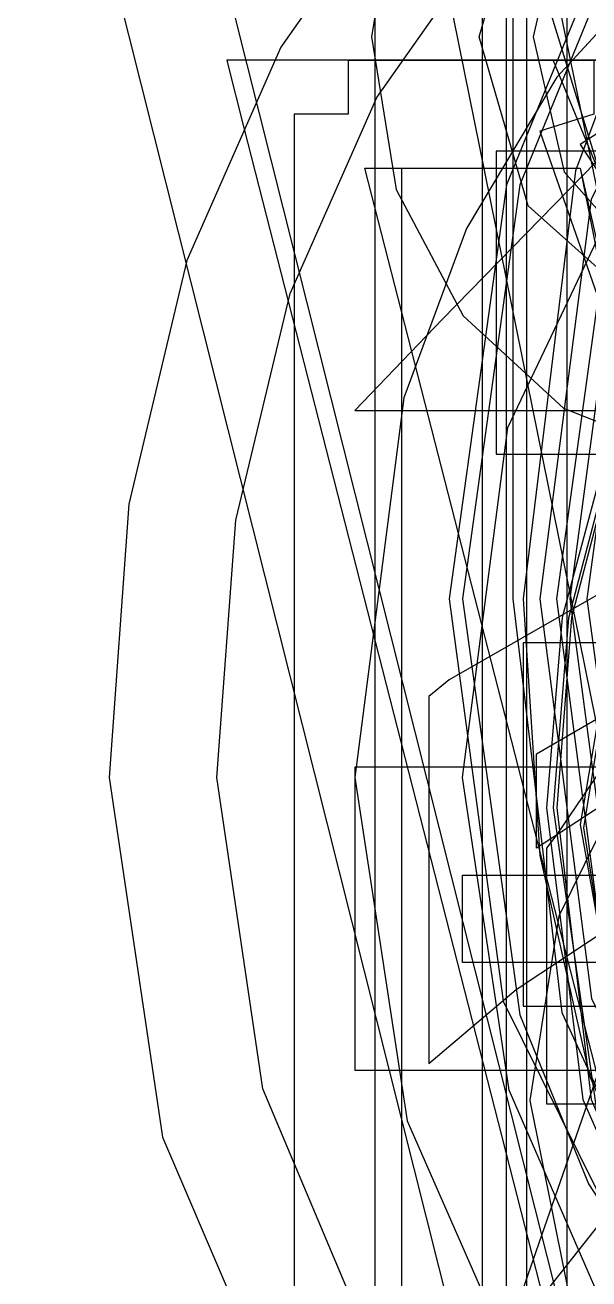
# Model space of a CAD drawing. Extents: x -3.32 to 3.32, y -1.71 to 5.73.
# Drawn here: x -3.316 to -1.838, y 0.781 to 4.067 of the extents above; entities that cross this region are included whole.
import ezdxf

# ---------------------------------------------------------------- set-up
doc = ezdxf.new("R2010")
doc.units = 0
doc.layers.get('0').update_dxf_attribs({"linetype": 'CONTINUOUS'})
for name, color, linetype in [('#', 7, 'CONTINUOUS'), ('%', 7, 'CONTINUOUS'), ('&', 7, 'CONTINUOUS'), ('+', 7, 'CONTINUOUS'), ('4', 7, 'CONTINUOUS'), ('@', 7, 'CONTINUOUS'), ('^', 7, 'CONTINUOUS'), ('A', 7, 'CONTINUOUS'), ('C', 7, 'CONTINUOUS'), ('D', 7, 'CONTINUOUS'), ('d_', 7, 'CONTINUOUS'), ('e_', 7, 'CONTINUOUS'), ('G', 7, 'CONTINUOUS'), ('g_', 7, 'CONTINUOUS'), ('H', 7, 'CONTINUOUS'), ('M', 7, 'CONTINUOUS'), ('m_', 7, 'CONTINUOUS'), ('N', 7, 'CONTINUOUS'), ('O', 7, 'CONTINUOUS'), ('o_', 7, 'CONTINUOUS'), ('Q', 7, 'CONTINUOUS'), ('q_', 7, 'CONTINUOUS'), ('U', 7, 'CONTINUOUS'), ('V', 7, 'CONTINUOUS'), ('v_', 7, 'CONTINUOUS'), ('W', 7, 'CONTINUOUS'), ('w_', 7, 'CONTINUOUS'), ('x_', 7, 'CONTINUOUS'), ('y_', 7, 'CONTINUOUS'), ('~', 7, 'CONTINUOUS')]:
    doc.layers.add(name, color=color, linetype=linetype)

msp = doc.modelspace()

# ---------------------------------------------------------------- linework, layer by layer
at = {"layer": '#', "color": 7}
for points in [[(-0.520347, 5.102861), (-0.546806, 4.997028), (-0.855486, 3.735833), (-1.940278, 3.735833), (-2.081389, 3.735833), (-2.081389, 3.594722), (-2.081389, 3.083194), (-2.081389, 2.942083), (-1.940278, 2.942083), (-1.058333, 2.942083), (-1.261181, 2.121861), (-2.310694, 2.121861), (-2.451806, 2.121861), (-2.451806, 1.98075), (-2.451806, 1.46925), (-2.451806, 1.328139), (-2.310694, 1.328139), (-1.455208, 1.328139), (-1.755069, 0.1375)], [(-1.437569, 0.243333), (-1.137708, 1.433972), (-1.093611, 1.610361), (-1.27, 1.610361), (-2.169583, 1.610361), (-2.169583, 1.839639), (-1.146528, 1.839639), (-1.040694, 1.839639), (-1.014236, 1.945472), (-0.732014, 3.047917), (-0.687917, 3.224306), (-0.873125, 3.224306), (-1.799167, 3.224306), (-1.799167, 3.453611), (-0.740833, 3.453611), (-0.635, 3.453611), (-0.608542, 3.559444), (-0.299861, 4.820639), (-0.299861, 4.820639)]]:
    msp.add_lwpolyline(points, dxfattribs=at)
at = {"layer": '%', "color": 7}
for points in [[(1.578681, 5.120472), (1.578681, 4.979361), (1.464028, 5.067584), (-2.398889, 0.181583), (-2.575278, -0.047694), (-2.284236, -0.047694), (-1.613958, -0.047694), (-1.543403, -0.047694), (-1.508125, 0.005194), (2.354792, 4.891195), (2.54, 5.120472), (2.248958, 5.120472), (1.578681, 5.120472), (1.578681, 5.120472)], [(-1.693333, 4.750084), (-1.693333, 4.626583), (-1.902794, 4.387791), (-1.984375, 4.035694), (-1.902794, 3.681957), (-1.693333, 3.444806), (-1.693333, 3.321305), (-1.99724, 3.593135), (-2.125486, 4.035694), (-1.997301, 4.477968), (-1.693333, 4.750084), (-1.693333, 4.750084)], [(-2.342675, 4.432409), (-2.407708, 4.035694), (-2.343778, 3.636175), (-2.168143, 3.304587), (-1.905033, 3.062942), (-1.578681, 2.93325), (-1.552222, 3.065556), (-1.419931, 3.065556), (-1.419931, 2.906806), (-1.252361, 2.933334), (-0.929203, 3.068539), (-0.672108, 3.313509), (-0.502292, 3.644003), (-0.440972, 4.035779), (-0.502506, 4.426223)]]:
    msp.add_lwpolyline(points, dxfattribs=at)
at = {"layer": '&', "color": 7}
msp.add_lwpolyline([(-0.449792, 5.173417), (-0.608542, 5.146888), (-1.036435, 4.988142), (-1.371067, 4.71065), (-1.58902, 4.342597), (-1.666875, 3.912166), (-1.612517, 3.528189), (-1.475618, 3.206003), (-1.11125, 2.739194), (-1.434643, 2.471422), (-1.71719, 2.137464), (-1.917254, 1.731746), (-1.993194, 1.248694), (-1.873376, 0.654281)], dxfattribs=at)
at = {"layer": '+', "color": 7}
msp.add_lwpolyline([(-0.47625, 3.973972), (-0.47625, 3.832861), (-0.47625, 2.448194), (-1.869722, 2.448194), (-2.010833, 2.448194), (-2.010833, 2.307083), (-2.010833, 1.636806), (-2.010833, 1.495694), (-1.869722, 1.495694), (-0.47625, 1.495694), (-0.47625, 0.102222)], dxfattribs=at)
at = {"color": 7}
msp.add_lwpolyline([(0, 5.191028), (-0.438449, 5.148369), (-0.834196, 5.020682), (-1.181057, 4.808396), (-1.472847, 4.511944), (-1.704392, 4.135665), (-1.872937, 3.684501), (-2.010833, 2.562861), (-1.966773, 1.89109), (-1.836748, 1.31352), (-1.623991, 0.831454), (-1.331736, 0.446195)], dxfattribs=at)
at = {"layer": '4', "color": 7}
msp.add_lwpolyline([(0.167569, 5.120472), (0.167569, 5.032306), (-0.079375, 4.661861), (-1.922639, 1.945472), (-1.949097, 1.910194), (-1.949097, 1.866111), (-1.949097, 1.239916), (-1.807986, 1.239916), (-1.807986, 1.098805), (0.035278, 1.098805), (0.167569, 1.098805), (0.167569, 0.102222)], dxfattribs=at)
at = {"layer": '@', "color": 7}
for points in [[(-0.088194, 5.526195), (-0.246944, 5.508415), (-0.853821, 5.39171), (-1.405931, 5.180338), (-1.894486, 4.877241), (-2.310694, 4.485359), (-2.645462, 4.008416), (-2.891713, 3.449611), (-3.043687, 2.811166), (-3.095625, 2.095304), (-2.95551, 1.152611), (-2.603657, 0.331161)], [(-2.388968, 0.557919), (-2.692825, 1.279175), (-2.813403, 2.095417), (-2.763999, 2.769688), (-2.621392, 3.363656), (-2.393993, 3.876921), (-2.090208, 4.309083), (-1.744167, 4.63392), (-1.338082, 4.88566), (-0.370417, 5.182222), (-0.370417, 5.182222)], [(-0.370417, 5.182222), (-0.370417, 4.811806), (-1.272737, 4.499834), (-1.631685, 4.246001), (-1.922639, 3.929861), (-2.158709, 3.533461), (-2.323567, 3.090045), (-2.451806, 2.095417), (-2.314762, 1.195537), (-1.993194, 0.463805)], [(-1.755069, 0.604916), (-2.047229, 1.276136), (-2.169583, 2.095417), (-2.051019, 3.01211), (-1.693333, 3.762306), (-1.423287, 4.059361), (-1.088858, 4.297519), (-0.68625, 4.470918), (-0.211667, 4.573695), (-0.097014, 4.591192), (-0.097014, 4.573695), (0.061736, 4.591192), (0.211667, 4.599941), (0.657267, 4.55755), (1.058483, 4.434718), (1.411118, 4.237956)]]:
    msp.add_lwpolyline(points, dxfattribs=at)
at = {"layer": '^', "color": 7}
msp.add_lwpolyline([(-0.379236, 5.182222), (-0.423333, 5.138139), (-2.2225, 3.294861), (-2.451806, 3.05675), (-2.116667, 3.05675), (-1.455208, 3.05675), (-1.402292, 3.05675), (-1.358194, 3.092028), (0, 4.309083), (1.358194, 3.092028), (1.402292, 3.05675), (1.455208, 3.05675), (2.116667, 3.05675), (2.451806, 3.05675), (2.2225, 3.294861), (0.423333, 5.138139), (0.326319, 5.041111), (0.326319, 5.182222), (-0.326319, 5.182222), (-0.379236, 5.182222), (-0.379236, 5.182222)], dxfattribs=at)
at = {"layer": 'A', "color": 7}
msp.add_lwpolyline([(-0.493889, 5.111667), (-0.529167, 5.014639), (-2.2225, 0.146305), (-2.293056, -0.038889), (-2.090208, -0.038889), (-1.27, -0.038889), (-1.164167, -0.038889), (-1.137708, 0.058139), (-0.820208, 0.966528), (-0.626181, 0.966528), (0.635, 0.966528), (0.820208, 0.966528), (1.137708, 0.058139), (1.172986, -0.038889), (1.27, -0.038889), (2.090208, -0.038889), (2.293056, -0.038889), (2.2225, 0.146305), (0.529167, 5.014639), (0.396875, 4.970556), (0.396875, 5.111667), (-0.396875, 5.111667), (-0.493889, 5.111667), (-0.493889, 5.111667)], dxfattribs=at)
at = {"layer": 'C', "color": 7}
msp.add_lwpolyline([(0.3175, 5.199861), (0.167569, 5.191112), (-0.635693, 4.973191), (-0.981881, 4.748728), (-1.278819, 4.450279), (-1.518462, 4.080985), (-1.695663, 3.642883), (-1.843264, 2.562946), (-1.695663, 1.478578), (-1.518462, 1.037438), (-1.278819, 0.666751)], dxfattribs=at)
at = {"layer": 'D', "color": 7}
msp.add_lwpolyline([(-2.054931, 5.120472), (-2.054931, 4.979361), (-2.054931, 0.102222)], dxfattribs=at)
at = {"layer": 'd_', "color": 7}
msp.add_lwpolyline([(0.749653, 5.385084), (0.749653, 5.243972), (0.608542, 5.243972), (0.608542, 3.771111), (0.546806, 3.806389), (0.177102, 3.956619), (-0.246944, 4.00925), (-0.83847, 3.90451), (-1.384653, 3.559444), (-1.608023, 3.283333), (-1.780662, 2.934855), (-1.891997, 2.512818), (-1.931458, 2.016028), (-1.807296, 1.144451), (-1.645428, 0.741975)], dxfattribs=at)
at = {"layer": 'e_', "color": 7}
msp.add_lwpolyline([(-0.026458, 4.026861), (-0.176389, 4.018112), (-0.838072, 3.822125), (-1.372848, 3.375178), (-1.730523, 2.73817), (-1.860903, 1.972001), (-1.72025, 1.185534), (-1.331489, 0.537232)], dxfattribs=at)
at = {"layer": 'G', "color": 7}
msp.add_lwpolyline([(0.061736, 5.191028), (-0.088194, 5.17353), (-0.845291, 4.931937), (-1.169471, 4.704229), (-1.446389, 4.406224), (-1.831829, 3.609969), (-1.966736, 2.562974), (-1.831784, 1.51624), (-1.446389, 0.719696)], dxfattribs=at)
at = {"layer": 'g_', "color": 7}
msp.add_lwpolyline([(-0.264583, 4.00925), (-0.848574, 3.904108), (-1.393472, 3.559444), (-1.618946, 3.284309), (-1.794536, 2.936654), (-1.9085, 2.51454), (-1.949097, 2.016028), (-1.854038, 1.251396), (-1.561042, 0.587306)], dxfattribs=at)
at = {"layer": 'H', "color": 7}
msp.add_lwpolyline([(-2.002014, 5.120472), (-2.002014, 4.979361), (-2.002014, 0.102222)], dxfattribs=at)
at = {"layer": 'M', "color": 7}
for points in [[(-2.257778, 5.120472), (-2.257778, 4.979361), (-2.398889, 4.979361), (-2.398889, 0.102222)], [(-2.116667, 4.83825), (-1.543403, 4.83825), (-0.282222, 1.927861), (-0.282222, 0.948889), (-1.314097, 3.506528), (-1.5875, 3.453611), (-1.5875, 0.243333), (-2.116667, 0.243333), (-2.116667, 4.83825), (-2.116667, 4.83825)]]:
    msp.add_lwpolyline(points, dxfattribs=at)
at = {"layer": 'm_', "color": 7}
for points in [[(-0.687917, 4.000558), (-1.098407, 3.931128), (-1.464028, 3.762447), (-1.534583, 3.727169), (-1.534583, 3.64778), (-1.534583, 3.515502), (-1.613958, 3.86828), (-1.640417, 3.974114), (-1.74625, 3.974114), (-2.469444, 3.974114), (-2.469444, 3.833002), (-2.610556, 3.833002), (-2.610556, 0.102363)], [(-2.328333, 3.691948), (-1.860903, 3.691948), (-1.799167, 3.418531), (-1.799167, 0.243531), (-2.328333, 0.243531), (-2.328333, 3.691948), (-2.328333, 3.691948)]]:
    msp.add_lwpolyline(points, dxfattribs=at)
at = {"layer": 'N', "color": 7}
msp.add_lwpolyline([(-1.896181, 5.120472), (-1.896181, 4.979361), (-1.896181, 0.102222)], dxfattribs=at)
at = {"layer": 'O', "color": 7}
for points in [[(0.008819, 5.199861), (-0.141111, 5.191112), (-0.560565, 5.125946), (-0.948573, 4.980634), (-1.296652, 4.757562), (-1.596319, 4.459112), (-1.839248, 4.088577), (-2.019268, 3.648348), (-2.169583, 2.562946), (-2.019221, 1.473392), (-1.839195, 1.030167), (-1.596319, 0.657946)], [(-0.273403, 4.873528), (-0.273403, 4.485472), (-0.678305, 4.324764), (-1.014236, 4.000417), (-1.269975, 3.402014), (-1.367014, 2.562861), (-1.27006, 1.727431), (-1.014236, 1.125278), (-0.678096, 0.794979), (-0.273403, 0.631389), (-0.273403, 0.243333), (-0.888478, 0.432207), (-1.384653, 0.83425), (-1.753738, 1.556824), (-1.887361, 2.562861), (-1.75369, 3.564821), (-1.384653, 4.282639), (-0.888384, 4.685239), (-0.273403, 4.873528), (-0.273403, 4.873528)]]:
    msp.add_lwpolyline(points, dxfattribs=at)
at = {"layer": 'o_', "color": 7}
msp.add_lwpolyline([(0, 4.000417), (-0.149931, 3.991668), (-0.842982, 3.790821), (-1.380642, 3.352572), (-1.728485, 2.72676), (-1.852083, 1.963224), (-1.73268, 1.204084), (-1.391828, 0.574144)], dxfattribs=at)
at = {"layer": 'Q', "color": 7}
for points in [[(-0.035278, 5.199861), (-0.167569, 5.191112), (-0.588401, 5.125946), (-0.979441, 4.980634), (-1.330552, 4.757562), (-1.631597, 4.459112), (-1.874526, 4.088577), (-2.054546, 3.648348), (-2.204861, 2.562946), (-2.06284, 1.508895), (-1.666875, 0.710834)], [(-0.308681, 4.873528), (-0.308681, 4.485472), (-0.708697, 4.323261), (-1.040694, 4.000417), (-1.296433, 3.402014), (-1.393472, 2.562861), (-1.296518, 1.727431), (-1.040694, 1.125278), (-0.708489, 0.796535), (-0.308681, 0.631389), (-0.308681, 0.234528), (-0.943591, 0.44012), (-1.446389, 0.878333), (-1.794397, 1.587607), (-1.922639, 2.562861), (-1.784559, 3.564821), (-1.411111, 4.282639), (-0.919101, 4.684933), (-0.308681, 4.873528), (-0.308681, 4.873528)]]:
    msp.add_lwpolyline(points, dxfattribs=at)
at = {"layer": 'q_', "color": 7}
msp.add_lwpolyline([(-0.238125, 4.00925), (-0.826526, 3.904108), (-1.375833, 3.559444), (-1.599929, 3.284309), (-1.772487, 2.936654), (-1.88342, 2.51454), (-1.922639, 2.016028), (-1.831989, 1.251396), (-1.543403, 0.587306)], dxfattribs=at)
at = {"layer": 'U', "color": 7}
msp.add_lwpolyline([(-2.037292, 5.120472), (-2.037292, 4.979361), (-2.037292, 2.562861), (-1.909424, 1.479837), (-1.534583, 0.666667)], dxfattribs=at)
at = {"layer": 'V', "color": 7}
msp.add_lwpolyline([(-2.06375, 5.120472), (-2.06375, 4.979361), (-2.196042, 4.935278), (-0.687917, 0.031667)], dxfattribs=at)
at = {"layer": 'v_', "color": 7}
msp.add_lwpolyline([(-1.825625, 3.973972), (-1.825625, 3.832861), (-1.966736, 3.78875), (-0.652639, 0.031667)], dxfattribs=at)
at = {"layer": 'W', "color": 7}
for points in [[(-3.316111, 5.120472), (-3.272014, 4.944083), (-2.037292, 0.040472)], [(1.322917, 1.460671), (0.590903, 5.005833), (0.564444, 5.120472), (0.449792, 5.120472), (0.132292, 5.120472), (0.008819, 5.120472), (-0.008819, 5.120472), (-0.132292, 5.120472), (-0.449792, 5.120472), (-0.564444, 5.120472), (-0.582083, 5.005833), (-1.367014, 1.460417), (-2.099028, 5.005833), (-2.125486, 5.120472), (-2.240139, 5.120472), (-3.139722, 5.120472), (-3.316111, 5.120472), (-3.316111, 5.120472)], [(-2.954514, 4.83825), (-2.345972, 4.83825), (-1.516944, 0.746028), (-1.375833, 0.772556), (-1.234722, 0.746028), (-0.335139, 4.83825), (-0.273403, 4.83825), (-0.273403, 3.241944), (-0.970139, 0.216861), (-1.790347, 0.216861), (-2.954514, 4.83825), (-2.954514, 4.83825)]]:
    msp.add_lwpolyline(points, dxfattribs=at)
at = {"layer": 'w_', "color": 7}
for points in [[(1.613958, 3.868421), (1.058333, 1.398977), (0.573264, 3.859588), (0.546806, 3.974255), (0.432153, 3.974255), (0.141111, 3.974255), (0.008819, 3.974255), (0, 3.974255), (-0.132292, 3.974255), (-0.432153, 3.974255), (-0.546806, 3.974255), (-0.573264, 3.868421), (-1.128889, 1.398977), (-1.613958, 3.859588), (-1.631597, 3.974255), (-1.74625, 3.974255), (-2.610556, 3.974255), (-2.786944, 3.974255), (-2.786944, 3.973972)], [(-2.786944, 3.973972), (-2.742847, 3.797584), (-1.781528, 0.040472)], [(-2.425347, 3.69175), (-1.860903, 3.69175), (-1.27, 0.701944), (-1.146528, 0.728473), (-0.996597, 0.693196), (-0.326319, 3.691807), (-0.273403, 3.691807), (-0.273403, 1.822084), (-0.273403, 1.813336), (-0.723194, 0.217002), (-1.534583, 0.217002), (-2.425347, 3.691891), (-2.425347, 3.69175)]]:
    msp.add_lwpolyline(points, dxfattribs=at)
at = {"layer": 'x_', "color": 7}
msp.add_lwpolyline([(-1.737431, 3.973972), (-1.737431, 3.832861), (-1.860903, 3.753472), (-0.687917, 1.971944), (-1.852083, 0.181583)], dxfattribs=at)
at = {"layer": 'y_', "color": 7}
for points in [[(0.935846, 0.751026), (2.072569, 3.788806), (2.143125, 3.974029), (1.940278, 3.974029), (1.137708, 3.974029), (1.137708, 3.841723), (1.005417, 3.885806), (0.141111, 1.45164), (-0.79375, 3.885806), (-0.829028, 3.974029), (-0.926042, 3.974029), (-1.719792, 3.974029), (-1.931458, 3.974029), (-1.931458, 3.973972)], [(-1.931458, 3.973972), (-1.852083, 3.779916), (-0.467431, 0.402083)]]:
    msp.add_lwpolyline(points, dxfattribs=at)
at = {"layer": '~', "color": 7}
for points in [[(-1.525764, 2.739391), (-2.204861, 2.351336), (-2.257778, 2.307224), (-2.257778, 2.236669), (-2.257778, 1.64578), (-2.257778, 1.345891), (-2.028472, 1.539947), (-1.455208, 1.919169)], [(1.42875, 1.972001), (0.864306, 1.866168), (0.061736, 2.051362), (0.061736, 2.060111), (0.017639, 2.077608), (0.008819, 2.077608), (-0.061736, 2.104137), (-0.070556, 2.104137), (-0.934861, 2.315804), (-1.569861, 2.174693), (-1.975556, 1.910081), (-1.975556, 2.157026), (-1.42875, 2.474526), (-0.864306, 2.580359), (-0.864306, 2.580472)]]:
    msp.add_lwpolyline(points, dxfattribs=at)

doc.saveas('drawing.dxf')
